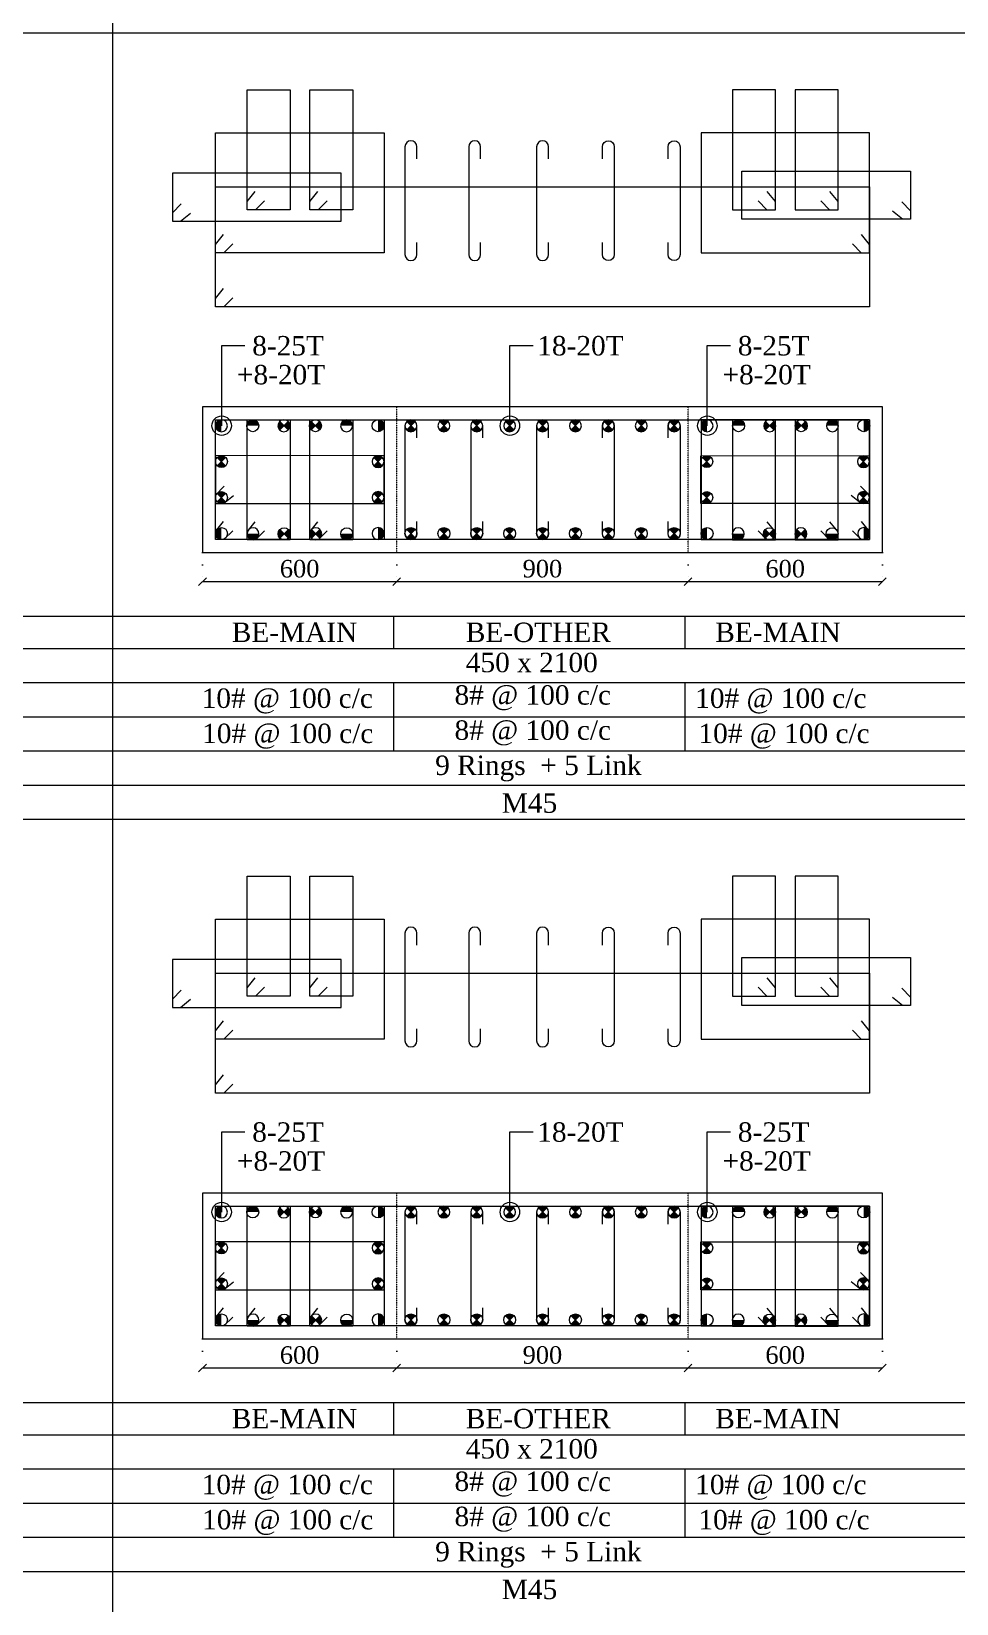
# Model space of a CAD drawing. Header units: millimetres. Extents: x 303 to 27724, y 300 to 68956.
# Drawn here: x 4974 to 7832, y 3405 to 8259 of the extents above; entities that cross this region are included whole.
import ezdxf

# ---------------------------------------------------------------- set-up
doc = ezdxf.new("R2010")
doc.units = ezdxf.units.MM
doc.linetypes.add('( Hidden )', pattern=[0.375, 0.25, -0.125])
doc.linetypes.add('DOT2', pattern=[0.125, 0, -0.125])
doc.layers.get('Defpoints').update_dxf_attribs({"lineweight": 0})
for name, color, linetype, lineweight in [('S-COL. STEEL DIA', 1, 'Continuous', 9), ('S-DIM FOOTING', 7, 'Continuous', 0), ('S-SECTION', 5, 'Continuous', 0), ('S-SECTION MARK', 7, 'Continuous', 0), ('S-SHEET', 7, 'Continuous', 0), ('S-STEEL', 1, 'Continuous', 9), ('S-STEEL-1', 1, 'Continuous', 0), ('S-STEEL-1 C.S.', 106, 'Continuous', 0), ('S-TEXT', 7, 'Continuous', 0)]:
    doc.layers.add(name, color=color, linetype=linetype, lineweight=lineweight)
doc.styles.add('AR', font='ARIALUNI.TTF', dxfattribs={"width": 0.8})
doc.styles.add('S-ROMANS', font='times.ttf')
doc.styles.add('TEXT', font='times.ttf')
doc.dimstyles.new('100', dxfattribs={"dimtxt": 180, "dimasz": 80, "dimexe": 0.18, "dimexo": 0.0625, "dimgap": 1, "dimtad": 1, "dimdec": 0, "dimzin": 0, "dimdsep": 46, "dimtxsty": 'AR', "dimblk": 'DOT', "dimcen": 0.09, "dimse1": 1, "dimse2": 1, "dimclrd": 50, "dimclrt": 256, "dimadec": 0, "dimazin": 0, "dimtfac": 1, "dimtdec": 0, "dimtix": 1, "dimtofl": 0, "dimtmove": 2, "dimatfit": 0, "dimfxl": 1, "dimtolj": 1, "dimtzin": 0, "dimlwd": -1, "dimarcsym": 0})
doc.dimstyles.new('SETU', dxfattribs={"dimtxt": 230, "dimasz": 0.2, "dimexe": 0.1, "dimexo": 0.1, "dimgap": 0.05, "dimtad": 1, "dimdec": 0, "dimzin": 0, "dimdsep": 46, "dimtxsty": 'TEXT', "dimblk": 'OBLIQUE', "dimcen": 0.09, "dimdle": 0.1, "dimclrd": 4, "dimclre": 256, "dimclrt": 256, "dimadec": 1, "dimazin": 0, "dimtfac": 1, "dimtdec": 0, "dimtix": 1, "dimtofl": 0, "dimtmove": 2, "dimatfit": 0, "dimfxl": 1, "dimtolj": 1, "dimtzin": 0, "dimlwd": -1, "dimlwe": -1, "dimarcsym": 1})

# ---------------------------------------------------------------- blocks, each defined once
blk = doc.blocks.new('_Oblique')
at = {"color": 0, "linetype": 'ByBlock', "lineweight": -2}
blk.add_line((-0.5, -0.5), (0.5, 0.5), dxfattribs=at)
blk = doc.blocks.new('*D880')
at = {"layer": 'Defpoints', "color": 0}
for p in [(1834403.4, 621831.4), (1835003.4, 621831.4), (1835003.4, 621741.6)]:
    blk.add_point(p, dxfattribs=at)
at = {"layer": 'S-DIM FOOTING', "linetype": 'DOT2', "ltscale": 300}
for p, q in [((1834403.4, 621831.3), (1834403.4, 621741.4)), ((1835003.4, 621831.3), (1835003.4, 621741.4))]:
    blk.add_line(p, q, dxfattribs=at)
at = {"layer": 'S-DIM FOOTING', "ltscale": 300}
blk.add_line((1834403.3, 621741.6), (1835003.5, 621741.6), dxfattribs=at)
at = {"layer": 'S-DIM FOOTING', "linetype": 'ByBlock', "xscale": 24, "yscale": 24, "zscale": 24, "rotation": 180}
blk.add_blockref('_Oblique', (1834403.4, 621741.6), dxfattribs=at)
at = {"layer": 'S-DIM FOOTING', "linetype": 'ByBlock', "xscale": 24, "yscale": 24, "zscale": 24}
blk.add_blockref('_Oblique', (1835003.4, 621741.6), dxfattribs=at)
at = {"layer": 'S-DIM FOOTING', "insert": (1834703.4, 621781), "char_height": 54, "attachment_point": 5, "style": 'TEXT'}
blk.add_mtext('\\A1;600', dxfattribs=at)
blk = doc.blocks.new('*D881')
at = {"layer": 'Defpoints', "color": 0}
for p in [(1835003.4, 621831.4), (1835903.4, 621831.4), (1835903.4, 621741.6)]:
    blk.add_point(p, dxfattribs=at)
at = {"layer": 'S-DIM FOOTING', "linetype": 'DOT2', "ltscale": 300}
for p, q in [((1835003.4, 621831.3), (1835003.4, 621741.4)), ((1835903.4, 621831.3), (1835903.4, 621741.4))]:
    blk.add_line(p, q, dxfattribs=at)
at = {"layer": 'S-DIM FOOTING', "ltscale": 300}
blk.add_line((1835003.3, 621741.6), (1835903.5, 621741.6), dxfattribs=at)
at = {"layer": 'S-DIM FOOTING', "linetype": 'ByBlock', "xscale": 24, "yscale": 24, "zscale": 24, "rotation": 180}
blk.add_blockref('_Oblique', (1835003.4, 621741.6), dxfattribs=at)
at = {"layer": 'S-DIM FOOTING', "linetype": 'ByBlock', "xscale": 24, "yscale": 24, "zscale": 24}
blk.add_blockref('_Oblique', (1835903.4, 621741.6), dxfattribs=at)
at = {"layer": 'S-DIM FOOTING', "insert": (1835453.4, 621781.1), "char_height": 54, "attachment_point": 5, "style": 'TEXT'}
blk.add_mtext('\\A1;900', dxfattribs=at)
blk = doc.blocks.new('*D882')
at = {"layer": 'Defpoints', "color": 0}
for p in [(1835903.4, 621831.4), (1836503.4, 621831.4), (1836503.4, 621741.6)]:
    blk.add_point(p, dxfattribs=at)
at = {"layer": 'S-DIM FOOTING', "linetype": 'DOT2', "ltscale": 300}
for p, q in [((1835903.4, 621831.3), (1835903.4, 621741.4)), ((1836503.4, 621831.3), (1836503.4, 621741.4))]:
    blk.add_line(p, q, dxfattribs=at)
at = {"layer": 'S-DIM FOOTING', "ltscale": 300}
blk.add_line((1835903.3, 621741.6), (1836503.5, 621741.6), dxfattribs=at)
at = {"layer": 'S-DIM FOOTING', "linetype": 'ByBlock', "xscale": 24, "yscale": 24, "zscale": 24, "rotation": 180}
blk.add_blockref('_Oblique', (1835903.4, 621741.6), dxfattribs=at)
at = {"layer": 'S-DIM FOOTING', "linetype": 'ByBlock', "xscale": 24, "yscale": 24, "zscale": 24}
blk.add_blockref('_Oblique', (1836503.4, 621741.6), dxfattribs=at)
at = {"layer": 'S-DIM FOOTING', "insert": (1836203.4, 621781), "char_height": 54, "attachment_point": 5, "style": 'TEXT'}
blk.add_mtext('\\A1;600', dxfattribs=at)
blk = doc.blocks.new('*U17')
at = {"layer": 'S-COL. STEEL DIA'}
h = blk.add_hatch(color=256, dxfattribs=at)
h.dxf.hatch_style = 1
h.paths.add_polyline_path([(0, 18.5, 0.414214), (-18.5, 0, 0.414214), (0, -18.5)])
at = {"layer": 'S-COL. STEEL DIA', "lineweight": 5}
blk.add_circle((0, 0), 18.5, dxfattribs=at)
blk = doc.blocks.new('*U18')
at = {"layer": 'S-COL. STEEL DIA'}
h = blk.add_hatch(color=256, dxfattribs=at)
h.dxf.hatch_style = 1
h.paths.add_polyline_path([(0, 0), (0, -18.5, 0.198912), (13, -13)])
h.paths.add_polyline_path([(0, 0), (-13, -13, 0.198912), (0, -18.5)])
h.paths.add_polyline_path([(0, 18.5, 0.198912), (-13, 13), (0, 0)])
h.paths.add_polyline_path([(13, 13, 0.198912), (0, 18.5), (0, 0)])
at = {"layer": 'S-COL. STEEL DIA', "lineweight": 5}
for p, q in [((-13, 13), (13, -13)), ((13, 13), (-13, -13))]:
    blk.add_line(p, q, dxfattribs=at)
blk.add_circle((0, 0), 18.5, dxfattribs=at)
blk = doc.blocks.new('_Dot')
at = {"linetype": 'ByBlock', "lineweight": -2}
blk.add_line((-0.5, 0), (-1, 0), dxfattribs=at)
at = {"linetype": 'ByBlock', "const_width": 0.5}
blk.add_lwpolyline([(-0.25, 0, 1), (0.25, 0, 1)], format="xyb", close=True, dxfattribs=at)
blk = doc.blocks.new('22')
at = {"layer": 'S-SECTION', "elevation": 0.9}
blk.add_lwpolyline([(1836503.4, 621831.4), (1836503.4, 622281.4), (1834403.4, 622281.4), (1834403.4, 621831.4)], close=True, dxfattribs=at)
at = {"layer": 'S-SHEET'}
for p, q in [((1834993.8, 621634.8, 0), (1834993.8, 621535.3, 0)), ((1835893.8, 621634.8, 0), (1835893.8, 621535.3, 0)), ((1834993.8, 621430, 0), (1834993.8, 621218.7, 0)), ((1835893.8, 621430, 0), (1835893.8, 621218.7, 0))]:
    blk.add_line(p, q, dxfattribs=at)
at = {"layer": 'S-STEEL', "color": 3, "elevation": 0.5}
for points in [[(1835065.8, 623046.8), (1835065.8, 623084.5, 1), (1835028.9, 623084.5), (1835028.9, 622751.4, 1), (1835065.8, 622751.4), (1835065.8, 622788.6)], [(1835262.6, 623046.8), (1835262.6, 623084.5, 1), (1835225.7, 623084.5), (1835225.7, 622751.4, 1), (1835262.6, 622751.4), (1835262.6, 622788.6)], [(1835472.3, 623046.8), (1835472.3, 623084.5, 1), (1835435.4, 623084.5), (1835435.4, 622751.4, 1), (1835472.3, 622751.4), (1835472.3, 622788.6)], [(1835638.6, 623046.8), (1835638.6, 623084.5, -1), (1835675.5, 623084.5), (1835675.5, 622751.4, -1), (1835638.6, 622751.4), (1835638.6, 622788.6)], [(1835841.8, 623046.8), (1835841.8, 623084.5, -1), (1835878.7, 623084.5), (1835878.7, 622751.4, -1), (1835841.8, 622751.4), (1835841.8, 622788.6)], [(1835065.8, 622185.3), (1835065.8, 622223, 1), (1835028.9, 622223), (1835028.9, 621889.9, 1), (1835065.8, 621889.9), (1835065.8, 621927.1)], [(1835269, 622185.3), (1835269, 622223, 1), (1835232.1, 622223), (1835232.1, 621889.9, 1), (1835269, 621889.9), (1835269, 621927.1)], [(1835472.3, 622185.3), (1835472.3, 622223, 1), (1835435.4, 622223), (1835435.4, 621889.9, 1), (1835472.3, 621889.9), (1835472.3, 621927.1)], [(1835638.6, 622185.3), (1835638.6, 622223, -1), (1835675.5, 622223), (1835675.5, 621889.9, -1), (1835638.6, 621889.9), (1835638.6, 621927.1)], [(1835841.8, 622185.3), (1835841.8, 622223, -1), (1835878.7, 622223), (1835878.7, 621889.9, -1), (1835841.8, 621889.9), (1835841.8, 621927.1)]]:
    blk.add_lwpolyline(points, format="xyb", dxfattribs=at)
at = {"layer": 'S-STEEL', "color": 1, "elevation": 0.9}
for points in [[(1834497, 622617.7), (1834469.4, 622590.4), (1834443.4, 622590.4), (1834443.4, 622960.4), (1836464.2, 622960.4), (1836464.2, 622590.4), (1834443.4, 622590.4), (1834443.4, 622615.4), (1834468.6, 622646.3)], [(1834497, 621898.7), (1834469.4, 621871.4), (1834443.4, 621871.4), (1834443.4, 622241.4), (1836464.2, 622241.4), (1836464.2, 621871.4), (1834443.4, 621871.4), (1834443.4, 621896.4), (1834468.6, 621927.3)]]:
    blk.add_lwpolyline(points, dxfattribs=at)
at = {"layer": 'S-STEEL-1', "color": 41, "elevation": 0.5}
for points in [[(1834594.5, 622917), (1834567, 622889.7), (1834541, 622889.7), (1834541, 623260.3), (1834673.7, 623260), (1834673.7, 622889.5), (1834541, 622889.7), (1834541, 622914.8), (1834566.2, 622945.6)], [(1834788.1, 622917), (1834760.5, 622889.7), (1834734.5, 622889.7), (1834734.5, 623260.3), (1834867.3, 623260), (1834867.3, 622889.5), (1834734.5, 622889.7), (1834734.5, 622914.8), (1834759.7, 622945.6)], [(1836119.5, 622917), (1836147.1, 622889.7), (1836173.1, 622889.7), (1836173.1, 623260.3), (1836040.3, 623260), (1836040.3, 622889.5), (1836173.1, 622889.7), (1836173.1, 622914.8), (1836147.9, 622945.6)], [(1836313.1, 622917), (1836340.6, 622889.7), (1836366.7, 622889.7), (1836366.6, 623260.3), (1836233.9, 623260), (1836233.9, 622889.5), (1836366.7, 622889.7), (1836366.7, 622914.8), (1836341.5, 622945.6)], [(1836563.1, 622914), (1836590.4, 622886.5), (1836590.4, 622860.5), (1836069.6, 622860.4), (1836069.6, 623008.4), (1836590.4, 623008.5), (1836590.4, 622860.5), (1836565.4, 622860.5), (1836534.5, 622885.7)], [(1834338, 622908), (1834310.7, 622880.5), (1834310.7, 622854.5), (1834831.4, 622854.4), (1834831.4, 623002.4), (1834310.7, 623002.5), (1834310.7, 622854.5), (1834335.7, 622854.5), (1834366.6, 622879.7)], [(1834594.5, 621898), (1834567, 621870.6), (1834541, 621870.6), (1834541, 622241.2), (1834673.7, 622240.9), (1834673.7, 621870.4), (1834541, 621870.6), (1834541, 621895.7), (1834566.2, 621926.5)], [(1834788.1, 621898), (1834760.5, 621870.6), (1834734.5, 621870.6), (1834734.5, 622241.2), (1834867.3, 622240.9), (1834867.3, 621870.4), (1834734.5, 621870.6), (1834734.5, 621895.7), (1834759.7, 621926.5)], [(1836119.5, 621898), (1836147.1, 621870.6), (1836173.1, 621870.6), (1836173.1, 622241.2), (1836040.3, 622240.9), (1836040.3, 621870.4), (1836173.1, 621870.6), (1836173.1, 621895.7), (1836147.9, 621926.5)], [(1836313.1, 621898), (1836340.6, 621870.6), (1836366.7, 621870.6), (1836366.6, 622241.2), (1836233.9, 622240.9), (1836233.9, 621870.4), (1836366.7, 621870.6), (1836366.7, 621895.7), (1836341.5, 621926.5)], [(1834470.8, 622036), (1834443.5, 622008.5), (1834443.5, 621982.5), (1834964.2, 621982.4), (1834964.2, 622130.4), (1834443.5, 622130.5), (1834443.5, 621982.5), (1834468.5, 621982.5), (1834499.3, 622007.7)], [(1836436.1, 622036), (1836463.4, 622008.5), (1836463.4, 621982.5), (1835942.6, 621982.4), (1835942.6, 622130.4), (1836463.4, 622130.5), (1836463.4, 621982.5), (1836438.4, 621982.5), (1836407.5, 622007.7)]]:
    blk.add_lwpolyline(points, dxfattribs=at)
at = {"layer": 'S-STEEL-1', "color": 6, "elevation": 0.5}
for points in [[(1834497, 622784.3), (1834469.4, 622757), (1834443.4, 622757), (1834443.4, 623127), (1834964.2, 623127), (1834964.2, 622757), (1834443.4, 622757), (1834443.4, 622782), (1834468.6, 622812.9)], [(1836410.7, 622784.3), (1836438.2, 622757), (1836464.2, 622757), (1836464.2, 623127), (1835943.4, 623127), (1835943.4, 622757), (1836464.2, 622757), (1836464.2, 622782), (1836439, 622812.9)], [(1834497, 621898.7), (1834469.4, 621871.4), (1834443.4, 621871.4), (1834443.4, 622241.4), (1834964.2, 622241.4), (1834964.2, 621871.4), (1834443.4, 621871.4), (1834443.4, 621896.4), (1834468.6, 621927.3)], [(1836410.7, 621898.7), (1836438.2, 621871.4), (1836464.2, 621871.4), (1836464.2, 622241.4), (1835943.4, 622241.4), (1835943.4, 621871.4), (1836464.2, 621871.4), (1836464.2, 621896.4), (1836439, 621927.3)]]:
    blk.add_lwpolyline(points, dxfattribs=at)
at = {"layer": 'S-STEEL-1 C.S.', "color": 8, "linetype": '( Hidden )'}
for p, q in [((1835003.4, 621831.4, 0.9), (1835003.4, 622281.4, 0.9)), ((1835903.4, 621831.4, 0.5), (1835903.4, 622281.4, 0.5))]:
    blk.add_line(p, q, dxfattribs=at).dxf.unprotected_set("ltscale", 0)
at = {"layer": 'S-COL. STEEL DIA', "xscale": -1}
for name, p, rotation in [('*U17', (1834461.9, 622223, 0.5), 180), ('*U18', (1834654.8, 622223, 0.5), 90.19403361430282), ('*U17', (1834848.3, 622223, 0.5), 90.19403361430282), ('*U18', (1835047.4, 622223, 0.5), 180), ('*U18', (1835149, 622223, 0.5), 180), ('*U18', (1835250.6, 622223, 0.5), 180), ('*U18', (1835352.2, 622223, 0.5), 180), ('*U18', (1835453.8, 622223, 0.5), 180), ('*U18', (1835555.4, 622223, 0.5), 180), ('*U18', (1835657, 622223, 0.5), 180), ('*U18', (1835758.6, 622223, 0.5), 180), ('*U18', (1835860.3, 622223, 0.5), 180), ('*U17', (1835961.9, 622223, 0.5), 180), ('*U18', (1836155.4, 622223, 0.5), 89.80596638569703), ('*U17', (1836349, 622223, 0.5), 89.80596638569703), ('*U17', (1834559.4, 621889.1, 0.5), 270.1940336143028), ('*U18', (1834753, 621889.1, 0.5), 270.1940336143028), ('*U17', (1836058.5, 621889.1, 0.5), 269.8059663856972), ('*U18', (1836252, 621889.1, 0.5), 269.8059663856972)]:
    blk.add_blockref(name, p, dxfattribs=dict(at, rotation=rotation))
at = {"layer": 'S-COL. STEEL DIA'}
for name, p, rotation in [('*U17', (1834558.6, 622223, 0.5), 270.194033614303), ('*U18', (1834752.2, 622223, 0.5), 270.194033614303), ('*U17', (1834945.8, 622223, 0.5), 180), ('*U17', (1836059.3, 622223, 0.5), 269.8059663856972), ('*U18', (1836252.8, 622223, 0.5), 269.8059663856972), ('*U17', (1836445.8, 622223, 0.5), 180), ('*U18', (1834655.6, 621889.1, 0.5), 90.19403361430281), ('*U17', (1834849.1, 621889.1, 0.5), 90.19403361430281), ('*U18', (1836154.6, 621889.1, 0.5), 89.80596638569716), ('*U17', (1836348.2, 621889.1, 0.5), 89.80596638569716)]:
    blk.add_blockref(name, p, dxfattribs=dict(at, rotation=rotation))
for name, p in [('*U18', (1834461.9, 622111.9, 0.5)), ('*U18', (1835961.1, 622111.9, 0.5)), ('*U18', (1834461.9, 622000.9, 0.5)), ('*U18', (1835961.1, 622000.9, 0.5)), ('*U17', (1834461.9, 621889.9, 0.5)), ('*U18', (1835047.4, 621889.9, 0.5)), ('*U18', (1835149, 621889.9, 0.5)), ('*U18', (1835250.6, 621889.9, 0.5)), ('*U18', (1835352.2, 621889.9, 0.5)), ('*U18', (1835453.8, 621889.9, 0.5)), ('*U18', (1835555.4, 621889.9, 0.5)), ('*U18', (1835657, 621889.9, 0.5)), ('*U18', (1835758.6, 621889.9, 0.5)), ('*U18', (1835860.3, 621889.9, 0.5)), ('*U17', (1835961.9, 621889.9, 0.5))]:
    blk.add_blockref(name, p, dxfattribs=at)
at = {"layer": 'S-COL. STEEL DIA', "xscale": -1}
for name, p in [('*U18', (1834945.8, 622111.9, 0.5)), ('*U18', (1836445, 622111.9, 0.5)), ('*U18', (1834945.8, 622000.9, 0.5)), ('*U18', (1836445, 622000.9, 0.5)), ('*U17', (1834945.8, 621889.9, 0.5)), ('*U17', (1836445.8, 621889.9, 0.5))]:
    blk.add_blockref(name, p, dxfattribs=at)
at = {"layer": 'S-TEXT', "color": 7, "style": 'TEXT'}
for s, p in [('8-25T', (1834556.9, 622439.9, 0.5)), ('18-20T', (1835437.4, 622439.9, 0.5)), ('8-25T', (1836056.9, 622439.9, 0.5)), ('+8-20T', (1834509.7, 622350.6, 0.5)), ('+8-20T', (1836009.7, 622350.6, 0.5))]:
    blk.add_text(s, height=60, dxfattribs=at).set_placement(p)
at = {"layer": 'S-TEXT', "style": 'S-ROMANS'}
for s, p in [('BE-MAIN ', (1834493.8, 621555, 0)), ('BE-OTHER', (1835216.8, 621555, 0)), ('BE-MAIN ', (1835987.3, 621555, 0)), ('450 x 2100', (1835216.6, 621461.8, 0)), ('10# @ 100 c/c', (1834400.8, 621351.5, 0)), ('8# @ 100 c/c', (1835181.8, 621361.5, 0)), ('10# @ 100 c/c', (1835925.3, 621351.5, 0)), ('8# @ 100 c/c', (1835181.8, 621252.9, 0)), ('10# @ 100 c/c', (1834402.3, 621242.9, 0)), ('10# @ 100 c/c', (1835935.3, 621242.9, 0)), ('9 Rings  + 5 Link', (1835122.1, 621144.4, 0)), ('M45', (1835328, 621027.7, 0))]:
    blk.add_text(s, height=60, dxfattribs=at).set_placement(p)
at = {"layer": 'S-DIM FOOTING', "ltscale": 300}
for base, p1, p2, picture, middle in [((1835003.4, 621741.6, 0.5), (1834403.4, 621831.4, 0.9), (1835003.4, 621831.4, 0.9), '*D880', (1834703.4, 621781, 0.5)), ((1835903.4, 621741.6, 0.5), (1835003.4, 621831.4, 0.9), (1835903.4, 621831.4, 0.5), '*D881', (1835453.4, 621781.1, 0.5)), ((1836503.4, 621741.6, 0.2), (1835903.4, 621831.4, 0.5), (1836503.4, 621831.4, 0.9), '*D882', (1836203.4, 621781, 0.2))]:
    dim = blk.add_linear_dim(base=base, p1=p1, p2=p2, angle=180, dimstyle='SETU', override={"dimscale": 1.2, "dimtxt": 45, "dimasz": 20, "dimgap": 10, "dimblk1": 'Oblique', "dimblk2": 'Oblique', "dimsah": 1, "dimclrd": 256, "dimarcsym": 1}, dxfattribs=at)
    dim.commit()
    dim.dimension.update_dxf_attribs({"geometry": picture, "text_midpoint": middle})
at = {"layer": 'S-SECTION MARK'}
for points in [[(1834462.7, 622223, 0.9), (1834462.7, 622471, 0.9), (1834534.5, 622471, 0.9)], [(1835353, 622223, 0.9), (1835353, 622471, 0.9), (1835424.8, 622471, 0.9)], [(1835962.7, 622223, 0.9), (1835962.7, 622471, 0.9), (1836034.5, 622471, 0.9)]]:
    blk.add_leader(points, dimstyle='100', override={"dimasz": 60, "dimtad": 0, "dimclrd": 256, "dimldrblk": 'DotBlank', "dimfxl": 50, "dimfxlon": 1, "dimarcsym": 1}, dxfattribs=at)

msp = doc.modelspace()

# ---------------------------------------------------------------- linework, layer by layer
at = {"layer": 'S-SHEET'}
for p, q in [((5224.3, 68956, -1.8), (5224.3, 299.8, -1.3)), ((303, 6453.7, 7.6), (27724.1, 6453.7, 7.6)), ((303, 6354.2, -0.2), (27724.1, 6354.2, -0.3)), ((303, 6249, -0.2), (27724.1, 6249, -0.3)), ((303, 6249, -0.2), (27724.1, 6249, -0.3)), ((303, 6143.2, -0.2), (27724.1, 6143.2, -0.3)), ((303, 6037.6, -0.2), (27724.1, 6037.6, -0.3)), ((303, 5932.1, -0.2), (27724.1, 5932.1, -0.3)), ((303, 4025.7, 7.8), (27724.1, 4025.7, 7.8)), ((303, 3926.1, -0.2), (27724.1, 3926.1, -0.2)), ((303, 3820.9, -0.2), (27724.1, 3820.9, -0.2)), ((303, 3820.9, -0.2), (27724.1, 3820.9, -0.2)), ((303, 3715.1, -0.2), (27724.1, 3715.1, -0.2)), ((303, 3609.6, -0.2), (27724.1, 3609.6, -0.2)), ((303, 3504.1, -0.2), (27724.1, 3504.1, -0.2))]:
    msp.add_line(p, q, dxfattribs=at)
at = {"layer": 'S-SHEET', "color": 0}
for p, q in [((303, 8254.7, -0.3), (27724.1, 8254.7, -0.3)), ((303, 5826.6, -0.2), (27724.1, 5826.6, -0.3))]:
    msp.add_line(p, q, dxfattribs=at)

# ---------------------------------------------------------------- block references
at = {"layer": 'S-COL. STEEL DIA', "color": 2}
for p in [(-1828900.8, -615181.1, 7.6), (-1828900.8, -617609.1, 8.9)]:
    msp.add_blockref('22', p, dxfattribs=at)

doc.saveas('drawing.dxf')
